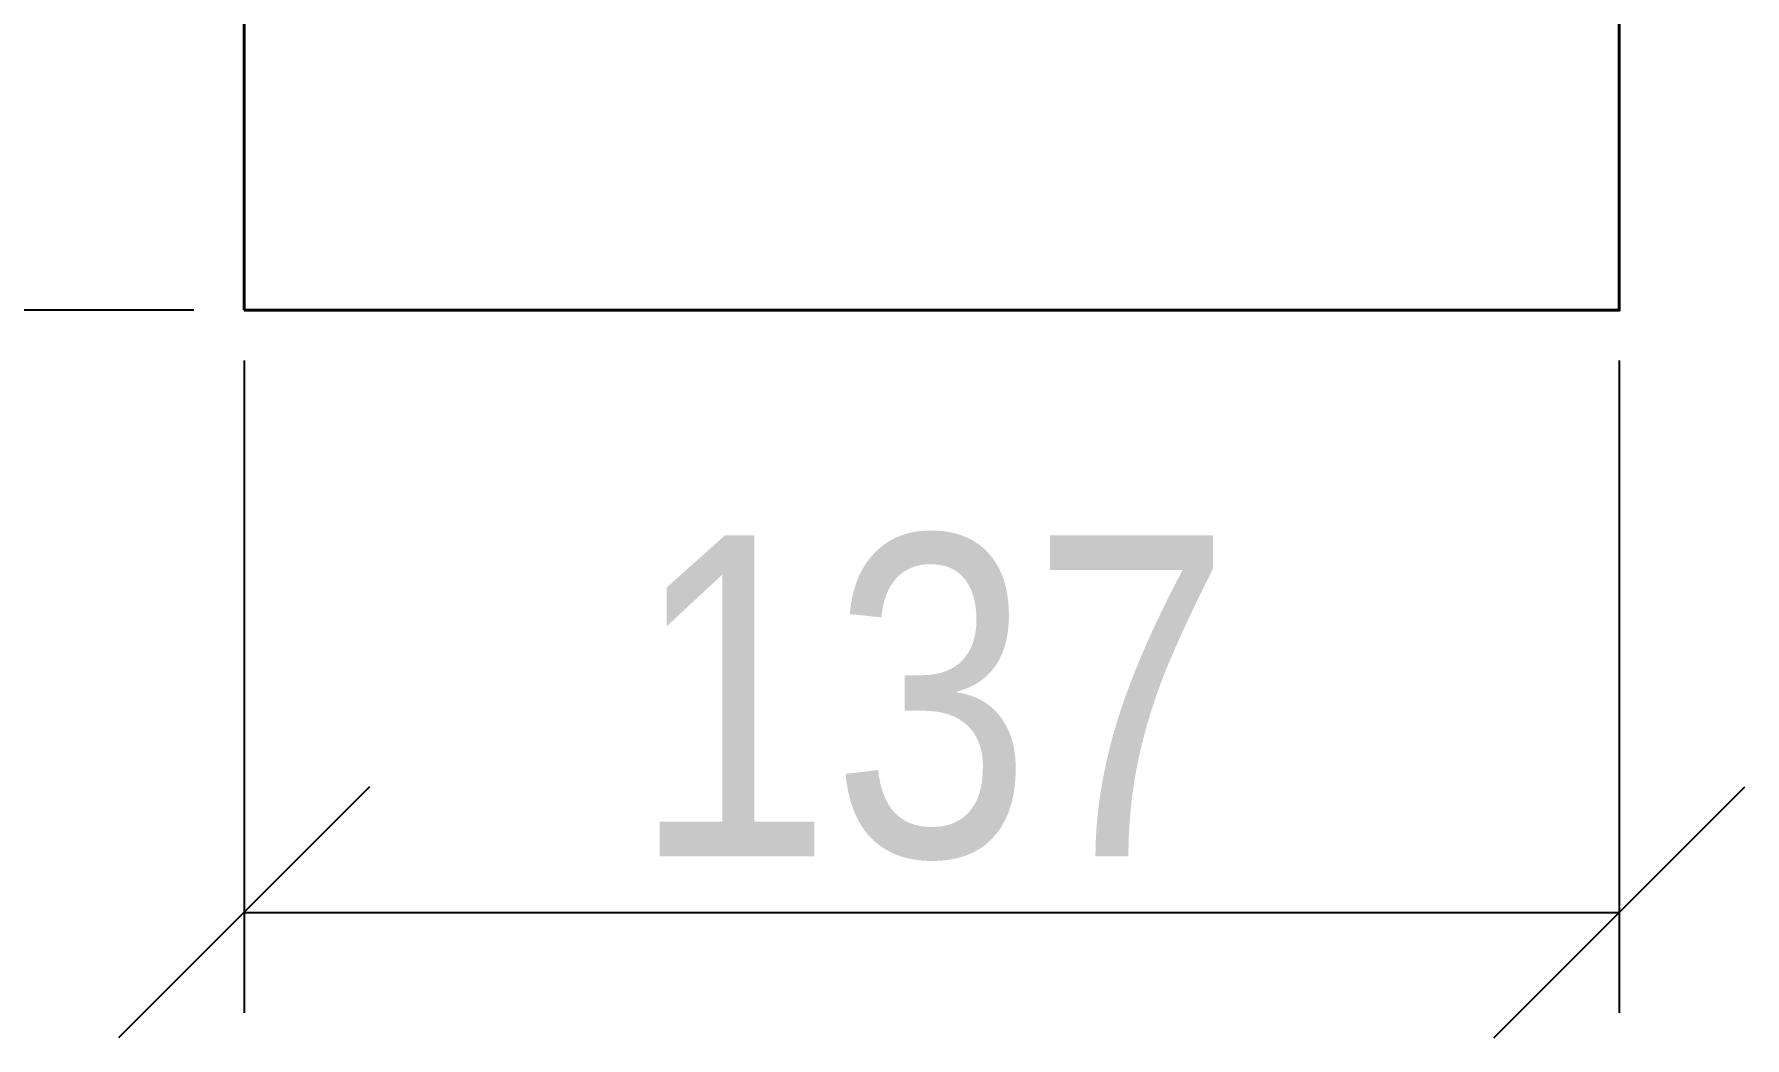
# Model space of a CAD drawing. Header units: millimetres. Extents: x 0 to 840, y 0 to 1188.
# Drawn here: x 290.1 to 460.5, y 300.5 to 400.5 of the extents above; entities that cross this region are included whole.
import ezdxf

# ---------------------------------------------------------------- set-up
doc = ezdxf.new("R2010")
doc.units = ezdxf.units.MM
doc.layers.get('0').update_dxf_attribs({"lineweight": 35})
doc.layers.add('Архио', color=252, linetype='Continuous', lineweight=40)
doc.layers.add('Размеры', color=5, linetype='Continuous', lineweight=9)
doc.styles.add('Размер', font='ARIAL.TTF', dxfattribs={"width": 0.8})
doc.dimstyles.new('M 1-1_h36_(M 1-4)', dxfattribs={"dimtxt": 32, "dimasz": 25, "dimexe": 10, "dimexo": 5, "dimgap": 5, "dimtad": 1, "dimdec": 0, "dimtxsty": 'Размер', "dimblk": 'OBLIQUE', "dimcen": 2.5, "dimadec": 0, "dimazin": 0, "dimtfac": 1, "dimtdec": 0, "dimtmove": 0, "dimatfit": 3, "dimfxl": 0, "dimarcsym": 0})

# ---------------------------------------------------------------- blocks, each defined once
blk = doc.blocks.new('_Oblique')
at = {"color": 0, "linetype": 'ByBlock', "lineweight": -2}
blk.add_line((-0.5, -0.5), (0.5, 0.5), dxfattribs=at)
blk = doc.blocks.new('*D3')
at = {"layer": 'Defpoints', "color": 0}
for p in [(236.5317941901781, 837.9795248727602), (311.0317941901772, 837.9795248727601), (311.0317941901772, 372.9795248727601)]:
    blk.add_point(p, dxfattribs=at)
at = {"layer": 'Размеры', "color": 0, "lineweight": -2}
for p, q in [((306.0317941901772, 837.9795248727601), (226.5317941901781, 837.9795248727602)), ((236.5317941901779, 372.9795248727601), (236.5317941901781, 837.9795248727602)), ((306.0317941901772, 372.9795248727601), (226.5317941901779, 372.9795248727601))]:
    blk.add_line(p, q, dxfattribs=at)
at = {"layer": 'Размеры', "color": 0, "lineweight": -2, "xscale": 25, "yscale": 25, "zscale": 25}
for p, rotation in [((236.5317941901781, 837.9795248727602), 90), ((236.5317941901779, 372.9795248727601), 270)]:
    blk.add_blockref('_Oblique', p, dxfattribs=dict(at, rotation=rotation))
at = {"layer": 'Размеры', "color": 0, "insert": (215.1934585830838, 605.4795248727602), "char_height": 32, "attachment_point": 5, "rotation": 90, "style": 'Размер'}
blk.add_mtext('465', dxfattribs=at)
blk = doc.blocks.new('*D6')
at = {"layer": 'Defpoints', "color": 0}
for p in [(311.0317941901772, 372.9795248727601), (448.0317941901772, 372.9795248727601), (448.0317941901772, 312.979524872761)]:
    blk.add_point(p, dxfattribs=at)
at = {"layer": 'Размеры', "color": 0, "lineweight": -2}
for p, q in [((311.0317941901772, 367.9795248727601), (311.0317941901772, 302.979524872761)), ((448.0317941901772, 367.9795248727601), (448.0317941901772, 302.979524872761)), ((311.0317941901772, 312.979524872761), (448.0317941901772, 312.979524872761))]:
    blk.add_line(p, q, dxfattribs=at)
at = {"layer": 'Размеры', "color": 0, "lineweight": -2, "xscale": 25, "yscale": 25, "zscale": 25, "rotation": 180}
blk.add_blockref('_Oblique', (311.0317941901772, 312.979524872761), dxfattribs=at)
at = {"layer": 'Размеры', "color": 0, "lineweight": -2, "xscale": 25, "yscale": 25, "zscale": 25}
blk.add_blockref('_Oblique', (448.0317941901772, 312.979524872761), dxfattribs=at)
at = {"layer": 'Размеры', "color": 0, "insert": (379.5317941901772, 334.3287745316969), "char_height": 32, "attachment_point": 5, "style": 'Размер'}
blk.add_mtext('137', dxfattribs=at)

msp = doc.modelspace()

# ---------------------------------------------------------------- linework, layer by layer
at = {"layer": 'Архио', "linetype": 'Continuous'}
for points in [[(311.0317941901772, 774.4556834109312), (311.0317941901772, 372.9795248727601)], [(448.0317941901772, 774.4556834109312), (448.0317941901772, 372.9795248727601), (311.0317941901772, 372.9795248727601)]]:
    msp.add_lwpolyline(points, dxfattribs=at)

# ---------------------------------------------------------------- dimensions: what is measured, and where the dimension line sits
at = {"layer": 'Размеры'}
dim = msp.add_linear_dim(base=(236.5317941901781, 837.9795248727602), p1=(311.0317941901772, 372.9795248727601), p2=(311.0317941901772, 837.9795248727601), angle=90, dimstyle='M 1-1_h36_(M 1-4)', dxfattribs=at)
dim.commit()
dim.dimension.update_dxf_attribs({"geometry": '*D3', "text_midpoint": (215.1934585830838, 605.4795248727602)})
dim = msp.add_linear_dim(base=(448.0317941901772, 312.979524872761), p1=(311.0317941901772, 372.9795248727601), p2=(448.0317941901772, 372.9795248727601), dimstyle='M 1-1_h36_(M 1-4)', dxfattribs=at)
dim.commit()
dim.dimension.update_dxf_attribs({"geometry": '*D6', "text_midpoint": (379.5317941901772, 334.3287745316969)})

doc.saveas('drawing.dxf')
